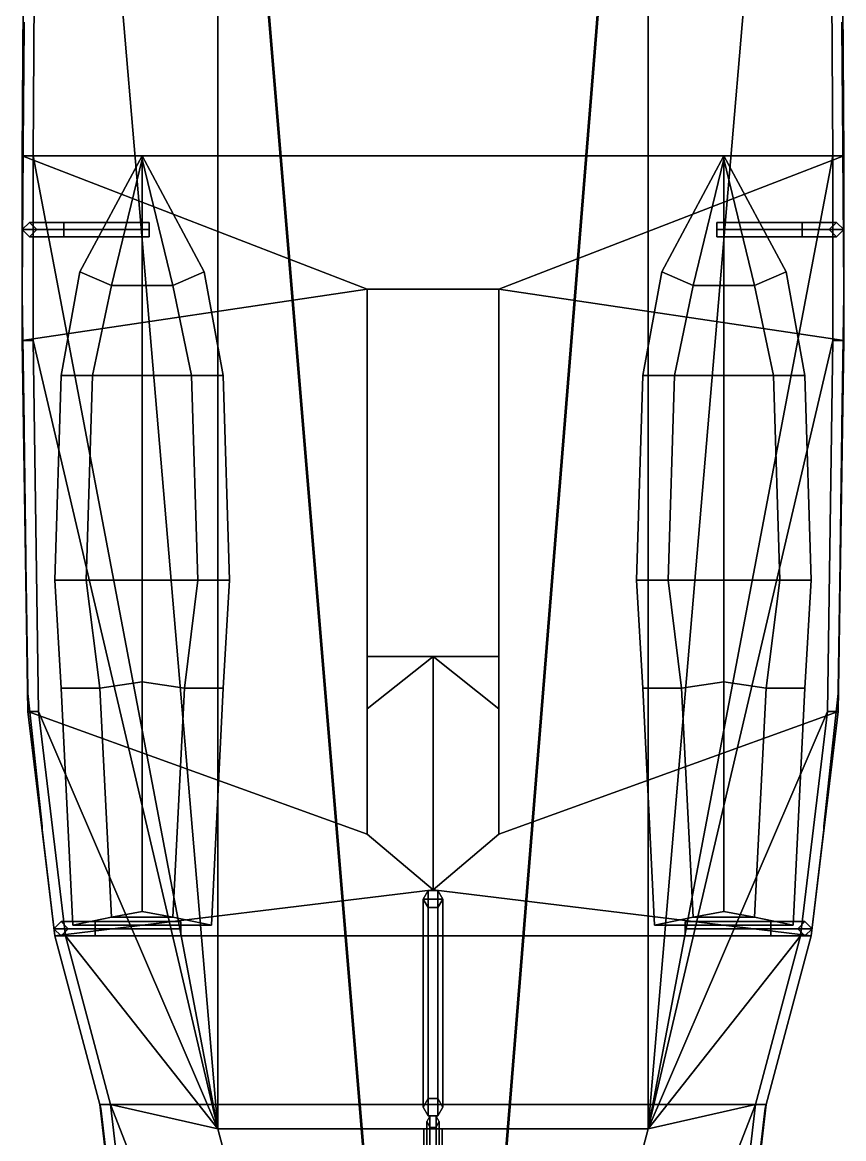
# Model space of a CAD drawing. Header units: millimetres. Extents: x -5 to 5, y -40 to 92.
# Drawn here: x -4.56 to 4.56, y -21.31 to -8.92 of the extents above; entities that cross this region are included whole.
import ezdxf

# ---------------------------------------------------------------- set-up
doc = ezdxf.new("R2010")
doc.units = ezdxf.units.MM
doc.layers.add('boats', color=1, linetype='Continuous')
doc.layers.add('railings', color=6, linetype='Continuous')

msp = doc.modelspace()

# ---------------------------------------------------------------- linework, layer by layer
for points in [[(-2.39, 12.2, -3.11), (-2.39, -21.2, -3.26), (-2.39, -21.2, -3.26), (-4.36, 1.97)], [(-2.39, -21.2, -3.26), (-2.39, 12.2, -3.11), (2.39, 12.2, -3.11), (2.39, -21.2, -3.26)], [(4.36, 1.97), (2.39, -21.2, -3.26), (2.39, 12.2, -3.11)], [(-4.36, 1.97), (-4.44, -10.4), (-4.56, -10.4, 2.47), (-4.48, 1.97, 2.47)], [(-4.36, 1.97), (-2.39, -21.2, -3.26), (-2.39, -21.2, -3.26), (-4.44, -10.4)], [(4.44, -10.4), (2.39, -21.2, -3.26), (4.36, 1.97)], [(4.56, -10.4, 2.47), (4.44, -10.4), (4.36, 1.97), (4.48, 1.97, 2.47)], [(-0.76, -21.64, 9.59), (-0.75, -21.64, 9.6), (-1.99, -6.77, 13.709), (-2, -6.77, 13.7)], [(-0.75, -21.64, 9.58), (-0.76, -21.64, 9.59), (-2, -6.77, 13.7), (-1.99, -6.77, 13.691)], [(-0.75, -21.64, 9.6), (-0.75, -21.64, 9.58), (-1.99, -6.77, 13.691), (-1.99, -6.77, 13.709)], [(0.79, -21.64, 9.59), (0.8, -21.64, 9.6), (2, -6.77, 13.709), (1.99, -6.77, 13.7)], [(0.8, -21.64, 9.58), (0.79, -21.64, 9.59), (1.99, -6.77, 13.7), (2, -6.77, 13.691)], [(0.8, -21.64, 9.6), (0.8, -21.64, 9.58), (2, -6.77, 13.691), (2, -6.77, 13.709)], [(-4.543, -7.75, 2.47), (-4.56, -10.4, 2.47), (4.56, -10.4, 2.47), (4.543, -7.75, 2.47)], [(-4.44, -10.4), (-4.44, -12.45), (-4.56, -12.45, 2.47), (-4.56, -10.4, 2.47)], [(-4.56, -10.4, 2.47), (-0.73, -11.88, 2.47), (0.73, -11.88, 2.47), (4.56, -10.4, 2.47)], [(-4.56, -10.4, 2.47), (-4.56, -12.45, 2.47), (-0.73, -11.88, 2.47)], [(-4.44, -10.4), (-2.39, -21.2, -3.26), (-2.39, -21.2, -3.26), (-4.44, -12.45)], [(0.73, -11.88, 2.47), (0.73, -11.88, 2.47), (4.56, -12.45, 2.47), (4.56, -10.4, 2.47)], [(4.44, -12.45), (2.39, -21.2, -3.26), (4.44, -10.4)], [(4.56, -12.45, 2.47), (4.44, -12.45), (4.44, -10.4), (4.56, -10.4, 2.47)], [(-4.48, -11.14, 2.47), (-4.56, -11.22, 2.47), (-4.56, -11.22, 4.47), (-4.48, -11.14, 4.47)], [(-4.48, -11.14, 4.47), (-4.56, -11.22, 4.47), (-4.1, -11.22, 5.09), (-4.1, -11.14, 5.01)], [(-4.4, -11.22, 2.47), (-4.48, -11.14, 2.47), (-4.48, -11.14, 4.47), (-4.4, -11.22, 4.47)], [(-4.4, -11.22, 4.47), (-4.48, -11.14, 4.47), (-4.1, -11.14, 5.01), (-4.1, -11.22, 4.93)], [(-3.15, -11.14, 5.37), (-3.15, -11.22, 5.29), (-4.1, -11.22, 4.93), (-4.1, -11.14, 5.01)], [(-3.15, -11.22, 5.45), (-3.15, -11.14, 5.37), (-4.1, -11.14, 5.01), (-4.1, -11.22, 5.09)], [(-3.15, -11.3, 5.37), (-3.15, -11.22, 5.29), (-3.15, -11.14, 5.37), (-3.15, -11.22, 5.45)], [(3.15, -11.22, 5.29), (3.15, -11.14, 5.37), (4.1, -11.14, 5.01), (4.1, -11.22, 4.93)], [(3.15, -11.14, 5.37), (3.15, -11.22, 5.45), (4.1, -11.22, 5.09), (4.1, -11.14, 5.01)], [(3.15, -11.14, 5.37), (3.15, -11.22, 5.29), (3.15, -11.3, 5.37), (3.15, -11.22, 5.45)], [(4.56, -11.22, 4.47), (4.48, -11.14, 4.47), (4.1, -11.14, 5.01), (4.1, -11.22, 5.09)], [(4.48, -11.14, 4.47), (4.4, -11.22, 4.47), (4.1, -11.22, 4.93), (4.1, -11.14, 5.01)], [(4.48, -11.14, 2.47), (4.4, -11.22, 2.47), (4.4, -11.22, 4.47), (4.48, -11.14, 4.47)], [(4.56, -11.22, 2.47), (4.48, -11.14, 2.47), (4.48, -11.14, 4.47), (4.56, -11.22, 4.47)], [(-4.56, -11.22, 2.47), (-4.48, -11.3, 2.47), (-4.48, -11.3, 4.47), (-4.56, -11.22, 4.47)], [(-4.56, -11.22, 4.47), (-4.48, -11.3, 4.47), (-4.1, -11.3, 5.01), (-4.1, -11.22, 5.09)], [(-4.48, -11.3, 2.47), (-4.4, -11.22, 2.47), (-4.4, -11.22, 4.47), (-4.48, -11.3, 4.47)], [(-4.48, -11.3, 4.47), (-4.4, -11.22, 4.47), (-4.1, -11.22, 4.93), (-4.1, -11.3, 5.01)], [(-3.15, -11.3, 5.37), (-3.15, -11.22, 5.45), (-4.1, -11.22, 5.09), (-4.1, -11.3, 5.01)], [(-3.15, -11.22, 5.29), (-3.15, -11.3, 5.37), (-4.1, -11.3, 5.01), (-4.1, -11.22, 4.93)], [(3.15, -11.22, 5.45), (3.15, -11.3, 5.37), (4.1, -11.3, 5.01), (4.1, -11.22, 5.09)], [(3.15, -11.3, 5.37), (3.15, -11.22, 5.29), (4.1, -11.22, 4.93), (4.1, -11.3, 5.01)], [(4.4, -11.22, 4.47), (4.48, -11.3, 4.47), (4.1, -11.3, 5.01), (4.1, -11.22, 4.93)], [(4.48, -11.3, 4.47), (4.56, -11.22, 4.47), (4.1, -11.22, 5.09), (4.1, -11.3, 5.01)], [(4.4, -11.22, 2.47), (4.48, -11.3, 2.47), (4.48, -11.3, 4.47), (4.4, -11.22, 4.47)], [(4.48, -11.3, 2.47), (4.56, -11.22, 2.47), (4.56, -11.22, 4.47), (4.48, -11.3, 4.47)], [(-4.56, -12.45, 2.47), (-4.5, -16.57, 2.47), (-0.73, -17.93, 2.47), (-0.73, -11.88, 2.47)], [(-0.73, -11.88, 4.48), (-0.73, -11.88, 2.47), (-0.73, -17.93, 2.47), (-0.73, -17.93, 4.48)], [(0.73, -11.88, 4.48), (0.73, -11.88, 2.47), (-0.73, -11.88, 2.47), (-0.73, -11.88, 4.48)], [(0.73, -15.96, 4.48), (0.73, -11.88, 4.48), (-0.73, -11.88, 4.48), (-0.73, -15.96, 4.48)], [(0.73, -17.93, 2.47), (0.73, -11.88, 2.47), (0.73, -11.88, 4.48), (0.73, -17.93, 4.48)], [(0.73, -17.93, 2.47), (4.5, -16.57, 2.47), (4.56, -12.45, 2.47), (0.73, -11.88, 2.47)], [(-4.44, -12.45), (-4.38, -16.57), (-4.5, -16.57, 2.47), (-4.56, -12.45, 2.47)], [(-4.44, -12.45), (-2.39, -21.2, -3.26), (-2.39, -21.2, -3.26), (-4.38, -16.57)], [(4.38, -16.57), (2.39, -21.2, -3.26), (4.44, -12.45)], [(4.5, -16.57, 2.47), (4.38, -16.57), (4.44, -12.45), (4.56, -12.45, 2.47)], [(-0.73, -16.54, 7.33), (-0.73, -17.93, 7.33), (0, -18.55, 7.33), (0, -15.96, 7.33)], [(0, -15.96, 7.33), (0, -15.96, 4.48), (-0.73, -16.54, 4.48), (-0.73, -16.54, 7.33)], [(-0.73, -16.54, 4.48), (0, -15.96, 4.48), (-0.73, -15.96, 4.48)], [(0.73, -17.93, 7.33), (0.73, -16.54, 7.33), (0, -15.96, 7.33), (0, -18.55, 7.33)], [(0.73, -16.54, 7.33), (0.73, -16.54, 4.48), (0, -15.96, 4.48), (0, -15.96, 7.33)], [(0.73, -16.54, 4.48), (0.73, -15.96, 4.48), (0, -15.96, 4.48)], [(-4.5, -16.57, 2.47), (-4.2, -19.06, 2.47), (0, -18.55, 2.47), (-0.73, -17.93, 2.47)], [(-4.38, -16.57), (-4.08, -19.06), (-4.2, -19.06, 2.47), (-4.5, -16.57, 2.47)], [(-4.38, -16.57), (-2.39, -21.2, -3.26), (-2.39, -21.2, -3.26), (-4.08, -19.06)], [(-0.73, -16.54, 4.48), (-0.73, -17.93, 4.48), (-0.73, -17.93, 7.33), (-0.73, -16.54, 7.33)], [(0, -18.55, 2.47), (4.2, -19.06, 2.47), (4.5, -16.57, 2.47), (0.73, -17.93, 2.47)], [(0.73, -17.93, 4.48), (0.73, -16.54, 4.48), (0.73, -16.54, 7.33), (0.73, -17.93, 7.33)], [(4.08, -19.06), (2.39, -21.2, -3.26), (4.38, -16.57)], [(4.2, -19.06, 2.47), (4.08, -19.06), (4.38, -16.57), (4.5, -16.57, 2.47)], [(-0.73, -17.93, 7.33), (-0.73, -17.93, 2.47), (0, -18.55, 2.47), (0, -18.55, 7.33)], [(0, -18.55, 7.33), (0, -18.55, 2.47), (0.73, -17.93, 2.47), (0.73, -17.93, 7.33)], [(4.2, -19.06, 2.47), (0, -18.55, 2.47), (0, -18.55, 2.47), (-4.2, -19.06, 2.47)], [(-0.055, -20.865, 4.51), (-0.11, -20.96, 4.51), (-0.11, -18.65, 6.62), (-0.055, -18.555, 6.62)], [(-0.055, -18.555, 6.62), (-0.11, -18.65, 6.62), (-0.11, -18.65, 7.74), (-0.055, -18.555, 7.74)], [(-0.11, -18.65, 7.74), (0.11, -18.65, 7.74), (0.055, -18.555, 7.74), (-0.055, -18.555, 7.74)], [(0.055, -20.865, 4.51), (-0.055, -20.865, 4.51), (-0.055, -18.555, 6.62), (0.055, -18.555, 6.62)], [(0.055, -18.555, 6.62), (-0.055, -18.555, 6.62), (-0.055, -18.555, 7.74), (0.055, -18.555, 7.74)], [(0.11, -20.96, 4.51), (0.055, -20.865, 4.51), (0.055, -18.555, 6.62), (0.11, -18.65, 6.62)], [(0.11, -18.65, 6.62), (0.055, -18.555, 6.62), (0.055, -18.555, 7.74), (0.11, -18.65, 7.74)], [(-0.11, -20.96, 4.51), (-0.055, -21.055, 4.51), (-0.055, -18.745, 6.62), (-0.11, -18.65, 6.62)], [(-0.11, -18.65, 6.62), (-0.055, -18.745, 6.62), (-0.055, -18.745, 7.74), (-0.11, -18.65, 7.74)], [(-0.055, -18.745, 7.74), (0.055, -18.745, 7.74), (0.11, -18.65, 7.74), (-0.11, -18.65, 7.74)], [(0.055, -21.055, 4.51), (0.11, -20.96, 4.51), (0.11, -18.65, 6.62), (0.055, -18.745, 6.62)], [(0.055, -18.745, 6.62), (0.11, -18.65, 6.62), (0.11, -18.65, 7.74), (0.055, -18.745, 7.74)], [(-0.055, -21.055, 4.51), (0.055, -21.055, 4.51), (0.055, -18.745, 6.62), (-0.055, -18.745, 6.62)], [(-0.055, -18.745, 6.62), (0.055, -18.745, 6.62), (0.055, -18.745, 7.74), (-0.055, -18.745, 7.74)], [(-4.13, -18.9, 4.47), (-4.21, -18.98, 4.47), (-3.75, -18.98, 5.09), (-3.75, -18.9, 5.01)], [(-4.13, -18.9, 2.47), (-4.21, -18.98, 2.47), (-4.21, -18.98, 4.47), (-4.13, -18.9, 4.47)], [(-4.05, -18.98, 4.47), (-4.13, -18.9, 4.47), (-3.75, -18.9, 5.01), (-3.75, -18.98, 4.93)], [(-4.05, -18.98, 2.47), (-4.13, -18.9, 2.47), (-4.13, -18.9, 4.47), (-4.05, -18.98, 4.47)], [(-2.8, -18.9, 5.37), (-2.8, -18.98, 5.29), (-3.75, -18.98, 4.93), (-3.75, -18.9, 5.01)], [(-2.8, -18.98, 5.45), (-2.8, -18.9, 5.37), (-3.75, -18.9, 5.01), (-3.75, -18.98, 5.09)], [(-2.8, -19.06, 5.37), (-2.8, -18.98, 5.29), (-2.8, -18.9, 5.37), (-2.8, -18.98, 5.45)], [(2.8, -18.9, 5.37), (2.8, -18.98, 5.29), (2.8, -19.06, 5.37), (2.8, -18.98, 5.45)], [(2.8, -18.98, 5.29), (2.8, -18.9, 5.37), (3.75, -18.9, 5.01), (3.75, -18.98, 4.93)], [(2.8, -18.9, 5.37), (2.8, -18.98, 5.45), (3.75, -18.98, 5.09), (3.75, -18.9, 5.01)], [(4.21, -18.98, 4.47), (4.13, -18.9, 4.47), (3.75, -18.9, 5.01), (3.75, -18.98, 5.09)], [(4.13, -18.9, 4.47), (4.05, -18.98, 4.47), (3.75, -18.98, 4.93), (3.75, -18.9, 5.01)], [(4.13, -18.9, 2.47), (4.05, -18.98, 2.47), (4.05, -18.98, 4.47), (4.13, -18.9, 4.47)], [(4.21, -18.98, 2.47), (4.13, -18.9, 2.47), (4.13, -18.9, 4.47), (4.21, -18.98, 4.47)], [(-4.21, -18.98, 2.47), (-4.13, -19.06, 2.47), (-4.13, -19.06, 4.47), (-4.21, -18.98, 4.47)], [(-4.21, -18.98, 4.47), (-4.13, -19.06, 4.47), (-3.75, -19.06, 5.01), (-3.75, -18.98, 5.09)], [(3.7, -20.93, 4.28), (4.2, -19.06, 2.47), (-4.2, -19.06, 2.47), (-3.7, -20.93, 4.28)], [(-4.2, -19.06, 2.47), (-4.08, -19.06), (-3.58, -20.93), (-3.7, -20.93, 4.28)], [(-4.13, -19.06, 2.47), (-4.05, -18.98, 2.47), (-4.05, -18.98, 4.47), (-4.13, -19.06, 4.47)], [(-4.13, -19.06, 4.47), (-4.05, -18.98, 4.47), (-3.75, -18.98, 4.93), (-3.75, -19.06, 5.01)], [(-4.08, -19.06), (-2.39, -21.2, -3.26), (-2.39, -21.2, -3.26), (-3.58, -20.93)], [(-2.8, -19.06, 5.37), (-2.8, -18.98, 5.45), (-3.75, -18.98, 5.09), (-3.75, -19.06, 5.01)], [(-2.8, -18.98, 5.29), (-2.8, -19.06, 5.37), (-3.75, -19.06, 5.01), (-3.75, -18.98, 4.93)], [(3.58, -20.93), (2.39, -21.2, -3.26), (4.08, -19.06)], [(2.8, -18.98, 5.45), (2.8, -19.06, 5.37), (3.75, -19.06, 5.01), (3.75, -18.98, 5.09)], [(2.8, -19.06, 5.37), (2.8, -18.98, 5.29), (3.75, -18.98, 4.93), (3.75, -19.06, 5.01)], [(3.58, -20.93), (4.08, -19.06), (4.2, -19.06, 2.47), (3.7, -20.93, 4.28)], [(4.05, -18.98, 4.47), (4.13, -19.06, 4.47), (3.75, -19.06, 5.01), (3.75, -18.98, 4.93)], [(4.13, -19.06, 4.47), (4.21, -18.98, 4.47), (3.75, -18.98, 5.09), (3.75, -19.06, 5.01)], [(4.05, -18.98, 2.47), (4.13, -19.06, 2.47), (4.13, -19.06, 4.47), (4.05, -18.98, 4.47)], [(4.13, -19.06, 2.47), (4.21, -18.98, 2.47), (4.21, -18.98, 4.47), (4.13, -19.06, 4.47)], [(-3.7, -20.93, 4.28), (-2, -35.53, 4.28), (2, -35.53, 4.28), (3.7, -20.93, 4.28)], [(-3.58, -20.93), (-1.88, -35.53), (-2, -35.53, 4.28), (-3.7, -20.93, 4.28)], [(-3.58, -20.93), (-0.1, -29.86, -1.64), (-0.1, -35.45, -0.67), (-1.88, -35.53)], [(-3.58, -20.93), (-2.39, -21.2, -3.26), (-0.1, -29.86, -1.64), (-3.58, -20.93)], [(-0.055, -20.865, 4.28), (-0.11, -20.96, 4.28), (-0.11, -20.96, 4.51), (-0.055, -20.865, 4.51)], [(0.055, -20.865, 4.28), (-0.055, -20.865, 4.28), (-0.055, -20.865, 4.51), (0.055, -20.865, 4.51)], [(0.11, -20.96, 4.28), (0.055, -20.865, 4.28), (0.055, -20.865, 4.51), (0.11, -20.96, 4.51)], [(0.1, -35.45, -0.67), (0.1, -29.86, -1.64), (3.58, -20.93), (1.88, -35.53)], [(0.1, -29.86, -1.64), (2.39, -21.2, -3.26), (3.58, -20.93)], [(2, -35.53, 4.28), (1.88, -35.53), (3.58, -20.93), (3.7, -20.93, 4.28)], [(-0.11, -20.96, 4.28), (-0.055, -21.055, 4.28), (-0.055, -21.055, 4.51), (-0.11, -20.96, 4.51)], [(-0.035, -21.059, 4.28), (-0.07, -21.12, 4.28), (-0.07, -21.68, 9.58), (-0.035, -21.619, 9.58)], [(-0.055, -21.055, 4.28), (0.055, -21.055, 4.28), (0.055, -21.055, 4.51), (-0.055, -21.055, 4.51)], [(0.035, -21.059, 4.28), (-0.035, -21.059, 4.28), (-0.035, -21.619, 9.58), (0.035, -21.619, 9.58)], [(0.07, -21.12, 4.28), (0.035, -21.059, 4.28), (0.035, -21.619, 9.58), (0.07, -21.68, 9.58)], [(0.055, -21.055, 4.28), (0.11, -20.96, 4.28), (0.11, -20.96, 4.51), (0.055, -21.055, 4.51)], [(-0.07, -21.12, 4.28), (-0.035, -21.181, 4.28), (-0.035, -21.619, 8.433), (-0.07, -21.68, 9.58)], [(-0.035, -21.181, 4.28), (0.035, -21.181, 4.28), (0.035, -21.619, 8.433), (-0.035, -21.619, 8.433)], [(0.035, -21.181, 4.28), (0.07, -21.12, 4.28), (0.07, -21.68, 9.58), (0.035, -21.619, 8.433)], [(-0.1, -29.86, -1.64), (-2.39, -21.2, -3.26), (-0.1, -21.2, -3.26), (-0.1, -29.86, -1.64)], [(-0.1, -27.85, -3.32), (-0.1, -21.2, -3.26), (0.1, -21.2, -3.26), (0.1, -27.85, -3.32)], [(-0.1, -21.2, -3.26), (-0.1, -21.2, -3.26), (-0.1, -27.85, -3.32), (-0.1, -29.86, -1.64)], [(0.1, -29.86, -1.64), (0.1, -21.2, -3.26), (2.39, -21.2, -3.26), (0.1, -29.86, -1.64)], [(0.1, -27.85, -3.32), (0.1, -21.2, -3.26), (0.1, -21.2, -3.26), (0.1, -29.86, -1.64)]]:
    msp.add_3dface(points)
at = {"layer": 'boats'}
for points in [[(-3.23, -10.4, 4.12), (-3.92, -11.69, 3.95), (-3.57, -11.84, 3.25), (-3.23, -10.44, 3.25)], [(-3.23, -10.44, 3.25), (-3.57, -11.84, 3.25), (-3.92, -11.69, 3.95), (-3.23, -10.4, 4.12)], [(-3.23, -10.44, 3.25), (-2.89, -11.84, 3.25), (-2.54, -11.69, 3.95), (-3.23, -10.4, 4.12)], [(-3.23, -10.4, 4.12), (-2.54, -11.69, 3.95), (-2.89, -11.84, 3.25), (-3.23, -10.44, 3.25)], [(3.23, -10.4, 4.12), (2.54, -11.69, 3.95), (2.89, -11.84, 3.25), (3.23, -10.44, 3.25)], [(3.23, -10.44, 3.25), (2.89, -11.84, 3.25), (2.54, -11.69, 3.95), (3.23, -10.4, 4.12)], [(3.23, -10.44, 3.25), (3.57, -11.84, 3.25), (3.92, -11.69, 3.95), (3.23, -10.4, 4.12)], [(3.23, -10.4, 4.12), (3.92, -11.69, 3.95), (3.57, -11.84, 3.25), (3.23, -10.44, 3.25)], [(-3.23, -10.44, 3.25), (-3.57, -11.84, 3.25), (-3.23, -11.84, 2.66), (-3.23, -11, 2.67)], [(-3.23, -11, 2.67), (-3.23, -11.84, 2.66), (-3.57, -11.84, 3.25), (-3.23, -10.44, 3.25)], [(-3.23, -11, 2.67), (-3.23, -11.84, 2.66), (-2.89, -11.84, 3.25), (-3.23, -10.44, 3.25)], [(-3.23, -10.44, 3.25), (-2.89, -11.84, 3.25), (-3.23, -11.84, 2.66), (-3.23, -11, 2.67)], [(3.23, -10.44, 3.25), (2.89, -11.84, 3.25), (3.23, -11.84, 2.66), (3.23, -11, 2.67)], [(3.23, -11, 2.67), (3.23, -11.84, 2.66), (2.89, -11.84, 3.25), (3.23, -10.44, 3.25)], [(3.23, -11, 2.67), (3.23, -11.84, 2.66), (3.57, -11.84, 3.25), (3.23, -10.44, 3.25)], [(3.23, -10.44, 3.25), (3.57, -11.84, 3.25), (3.23, -11.84, 2.66), (3.23, -11, 2.67)], [(-3.92, -11.69, 3.95), (-4.13, -12.84, 3.81), (-3.78, -12.84, 3.25), (-3.57, -11.84, 3.25)], [(-3.57, -11.84, 3.25), (-3.78, -12.84, 3.25), (-4.13, -12.84, 3.81), (-3.92, -11.69, 3.95)], [(-2.89, -11.84, 3.25), (-2.68, -12.84, 3.25), (-2.33, -12.84, 3.81), (-2.54, -11.69, 3.95)], [(-2.54, -11.69, 3.95), (-2.33, -12.84, 3.81), (-2.68, -12.84, 3.25), (-2.89, -11.84, 3.25)], [(2.54, -11.69, 3.95), (2.33, -12.84, 3.81), (2.68, -12.84, 3.25), (2.89, -11.84, 3.25)], [(2.89, -11.84, 3.25), (2.68, -12.84, 3.25), (2.33, -12.84, 3.81), (2.54, -11.69, 3.95)], [(3.57, -11.84, 3.25), (3.78, -12.84, 3.25), (4.13, -12.84, 3.81), (3.92, -11.69, 3.95)], [(3.92, -11.69, 3.95), (4.13, -12.84, 3.81), (3.78, -12.84, 3.25), (3.57, -11.84, 3.25)], [(-3.57, -11.84, 3.25), (-3.78, -12.84, 3.25), (-3.23, -12.84, 2.67), (-3.23, -11.84, 2.66)], [(-3.23, -11.84, 2.66), (-3.23, -12.84, 2.67), (-3.78, -12.84, 3.25), (-3.57, -11.84, 3.25)], [(-3.23, -11.84, 2.66), (-3.23, -12.84, 2.67), (-2.68, -12.84, 3.25), (-2.89, -11.84, 3.25)], [(-2.89, -11.84, 3.25), (-2.68, -12.84, 3.25), (-3.23, -12.84, 2.67), (-3.23, -11.84, 2.66)], [(2.89, -11.84, 3.25), (2.68, -12.84, 3.25), (3.23, -12.84, 2.67), (3.23, -11.84, 2.66)], [(3.23, -11.84, 2.66), (3.23, -12.84, 2.67), (2.68, -12.84, 3.25), (2.89, -11.84, 3.25)], [(3.23, -11.84, 2.66), (3.23, -12.84, 2.67), (3.78, -12.84, 3.25), (3.57, -11.84, 3.25)], [(3.57, -11.84, 3.25), (3.78, -12.84, 3.25), (3.23, -12.84, 2.67), (3.23, -11.84, 2.66)], [(-3.78, -12.84, 3.25), (-3.85, -15.11, 3.25), (-4.2, -15.11, 3.81), (-4.13, -12.84, 3.81)], [(-4.13, -12.84, 3.81), (-4.2, -15.11, 3.81), (-3.85, -15.11, 3.25), (-3.78, -12.84, 3.25)], [(-3.78, -12.84, 3.25), (-3.85, -15.11, 3.25), (-3.23, -15.11, 2.74), (-3.23, -12.84, 2.67)], [(-3.23, -12.84, 2.67), (-3.23, -15.11, 2.74), (-3.85, -15.11, 3.25), (-3.78, -12.84, 3.25)], [(-3.23, -12.84, 2.67), (-3.23, -15.11, 2.74), (-2.61, -15.11, 3.25), (-2.68, -12.84, 3.25)], [(-2.68, -12.84, 3.25), (-2.61, -15.11, 3.25), (-3.23, -15.11, 2.74), (-3.23, -12.84, 2.67)], [(-2.33, -12.84, 3.81), (-2.26, -15.11, 3.81), (-2.61, -15.11, 3.25), (-2.68, -12.84, 3.25)], [(-2.68, -12.84, 3.25), (-2.61, -15.11, 3.25), (-2.26, -15.11, 3.81), (-2.33, -12.84, 3.81)], [(2.33, -12.84, 3.81), (2.26, -15.11, 3.81), (2.61, -15.11, 3.25), (2.68, -12.84, 3.25)], [(2.68, -12.84, 3.25), (2.61, -15.11, 3.25), (2.26, -15.11, 3.81), (2.33, -12.84, 3.81)], [(3.23, -12.84, 2.67), (3.23, -15.11, 2.74), (2.61, -15.11, 3.25), (2.68, -12.84, 3.25)], [(2.68, -12.84, 3.25), (2.61, -15.11, 3.25), (3.23, -15.11, 2.74), (3.23, -12.84, 2.67)], [(3.78, -12.84, 3.25), (3.85, -15.11, 3.25), (3.23, -15.11, 2.74), (3.23, -12.84, 2.67)], [(3.23, -12.84, 2.67), (3.23, -15.11, 2.74), (3.85, -15.11, 3.25), (3.78, -12.84, 3.25)], [(3.78, -12.84, 3.25), (3.85, -15.11, 3.25), (4.2, -15.11, 3.81), (4.13, -12.84, 3.81)], [(4.13, -12.84, 3.81), (4.2, -15.11, 3.81), (3.85, -15.11, 3.25), (3.78, -12.84, 3.25)], [(-4.2, -15.11, 3.81), (-4.13, -16.31, 3.88), (-3.7, -16.31, 3.25), (-3.85, -15.11, 3.25)], [(-3.85, -15.11, 3.25), (-3.7, -16.31, 3.25), (-4.13, -16.31, 3.88), (-4.2, -15.11, 3.81)], [(-3.23, -15.11, 2.74), (-3.23, -16.24, 2.86), (-3.7, -16.31, 3.25), (-3.85, -15.11, 3.25)], [(-3.85, -15.11, 3.25), (-3.7, -16.31, 3.25), (-3.23, -16.24, 2.86), (-3.23, -15.11, 2.74)], [(-2.61, -15.11, 3.25), (-2.76, -16.31, 3.25), (-3.23, -16.24, 2.86), (-3.23, -15.11, 2.74)], [(-3.23, -15.11, 2.74), (-3.23, -16.24, 2.86), (-2.76, -16.31, 3.25), (-2.61, -15.11, 3.25)], [(-2.61, -15.11, 3.25), (-2.76, -16.31, 3.25), (-2.33, -16.31, 3.88), (-2.26, -15.11, 3.81)], [(-2.26, -15.11, 3.81), (-2.33, -16.31, 3.88), (-2.76, -16.31, 3.25), (-2.61, -15.11, 3.25)], [(2.26, -15.11, 3.81), (2.33, -16.31, 3.88), (2.76, -16.31, 3.25), (2.61, -15.11, 3.25)], [(2.61, -15.11, 3.25), (2.76, -16.31, 3.25), (2.33, -16.31, 3.88), (2.26, -15.11, 3.81)], [(3.23, -15.11, 2.74), (3.23, -16.24, 2.86), (2.76, -16.31, 3.25), (2.61, -15.11, 3.25)], [(2.61, -15.11, 3.25), (2.76, -16.31, 3.25), (3.23, -16.24, 2.86), (3.23, -15.11, 2.74)], [(3.85, -15.11, 3.25), (3.7, -16.31, 3.25), (3.23, -16.24, 2.86), (3.23, -15.11, 2.74)], [(3.23, -15.11, 2.74), (3.23, -16.24, 2.86), (3.7, -16.31, 3.25), (3.85, -15.11, 3.25)], [(3.85, -15.11, 3.25), (3.7, -16.31, 3.25), (4.13, -16.31, 3.88), (4.2, -15.11, 3.81)], [(4.2, -15.11, 3.81), (4.13, -16.31, 3.88), (3.7, -16.31, 3.25), (3.85, -15.11, 3.25)], [(-3.7, -16.31, 3.25), (-3.57, -18.85, 3.54), (-4, -18.94, 4.06), (-4.13, -16.31, 3.88)], [(-4.13, -16.31, 3.88), (-4, -18.94, 4.06), (-3.57, -18.85, 3.54), (-3.7, -16.31, 3.25)], [(-3.7, -16.31, 3.25), (-3.57, -18.85, 3.54), (-3.23, -18.79, 3.46), (-3.23, -16.24, 2.86)], [(-3.23, -16.24, 2.86), (-3.23, -18.79, 3.46), (-3.57, -18.85, 3.54), (-3.7, -16.31, 3.25)], [(-2.76, -16.31, 3.25), (-2.89, -18.85, 3.54), (-3.23, -18.79, 3.46), (-3.23, -16.24, 2.86)], [(-3.23, -16.24, 2.86), (-3.23, -18.79, 3.46), (-2.89, -18.85, 3.54), (-2.76, -16.31, 3.25)], [(-2.76, -16.31, 3.25), (-2.89, -18.85, 3.54), (-2.46, -18.94, 4.06), (-2.33, -16.31, 3.88)], [(-2.33, -16.31, 3.88), (-2.46, -18.94, 4.06), (-2.89, -18.85, 3.54), (-2.76, -16.31, 3.25)], [(2.33, -16.31, 3.88), (2.46, -18.94, 4.06), (2.89, -18.85, 3.54), (2.76, -16.31, 3.25)], [(2.76, -16.31, 3.25), (2.89, -18.85, 3.54), (2.46, -18.94, 4.06), (2.33, -16.31, 3.88)], [(3.23, -16.24, 2.86), (3.23, -18.79, 3.46), (2.89, -18.85, 3.54), (2.76, -16.31, 3.25)], [(2.76, -16.31, 3.25), (2.89, -18.85, 3.54), (3.23, -18.79, 3.46), (3.23, -16.24, 2.86)], [(3.7, -16.31, 3.25), (3.57, -18.85, 3.54), (3.23, -18.79, 3.46), (3.23, -16.24, 2.86)], [(3.23, -16.24, 2.86), (3.23, -18.79, 3.46), (3.57, -18.85, 3.54), (3.7, -16.31, 3.25)], [(3.7, -16.31, 3.25), (3.57, -18.85, 3.54), (4, -18.94, 4.06), (4.13, -16.31, 3.88)], [(4.13, -16.31, 3.88), (4, -18.94, 4.06), (3.57, -18.85, 3.54), (3.7, -16.31, 3.25)], [(-3.23, -18.79, 3.46), (-3.23, -18.79, 3.46), (-2.89, -18.85, 3.54), (-3.57, -18.85, 3.54)], [(-3.57, -18.85, 3.54), (-2.89, -18.85, 3.54), (-3.23, -18.79, 3.46)], [(2.89, -18.85, 3.54), (3.57, -18.85, 3.54), (3.23, -18.79, 3.46)], [(3.23, -18.79, 3.46), (3.23, -18.79, 3.46), (3.57, -18.85, 3.54), (2.89, -18.85, 3.54)], [(-4, -18.94, 4.06), (-2.46, -18.94, 4.06), (-2.89, -18.85, 3.54), (-3.57, -18.85, 3.54)], [(-3.57, -18.85, 3.54), (-2.89, -18.85, 3.54), (-2.46, -18.94, 4.06), (-4, -18.94, 4.06)], [(2.89, -18.85, 3.54), (3.57, -18.85, 3.54), (4, -18.94, 4.06), (2.46, -18.94, 4.06)], [(2.46, -18.94, 4.06), (4, -18.94, 4.06), (3.57, -18.85, 3.54), (2.89, -18.85, 3.54)]]:
    msp.add_3dface(points, dxfattribs=at)
at = {"layer": 'railings'}
for points in [[(-4.54, -8.96, 3.18), (-4.54, -8.92, 3.18), (-4.54, -8.92, 2.47), (-4.54, -8.96, 2.47)], [(-4.54, -8.96, 2.47), (-4.54, -8.92, 2.47), (-4.54, -8.92, 3.18), (-4.54, -8.96, 3.18)], [(4.54, -8.96, 2.47), (4.54, -8.92, 2.47), (4.54, -8.92, 3.18), (4.54, -8.96, 3.18)], [(4.54, -8.96, 3.18), (4.54, -8.92, 3.18), (4.54, -8.92, 2.47), (4.54, -8.96, 2.47)], [(-4.55, -10.29, 3.14), (-4.55, -10.29, 3.18), (-4.54, -8.96, 3.18), (-4.54, -8.96, 3.14)], [(-4.54, -8.96, 3.14), (-4.54, -8.96, 3.18), (-4.55, -10.29, 3.18), (-4.55, -10.29, 3.14)], [(-4.54, -8.96, 2.75), (-4.54, -8.96, 2.79), (-4.55, -10.29, 2.79), (-4.55, -10.29, 2.75)], [(-4.55, -10.29, 2.75), (-4.55, -10.29, 2.79), (-4.54, -8.96, 2.79), (-4.54, -8.96, 2.75)], [(4.54, -8.96, 3.14), (4.54, -8.96, 3.18), (4.55, -10.29, 3.18), (4.55, -10.29, 3.14)], [(4.55, -10.29, 3.14), (4.55, -10.29, 3.18), (4.54, -8.96, 3.18), (4.54, -8.96, 3.14)], [(4.55, -10.29, 2.75), (4.55, -10.29, 2.79), (4.54, -8.96, 2.79), (4.54, -8.96, 2.75)], [(4.54, -8.96, 2.75), (4.54, -8.96, 2.79), (4.55, -10.29, 2.79), (4.55, -10.29, 2.75)], [(-4.55, -10.33, 3.14), (-4.55, -10.33, 3.18), (-4.56, -11.9, 3.18), (-4.56, -11.9, 3.14)], [(-4.56, -11.9, 3.14), (-4.56, -11.9, 3.18), (-4.55, -10.33, 3.18), (-4.55, -10.33, 3.14)], [(-4.56, -11.9, 2.75), (-4.56, -11.9, 2.79), (-4.55, -10.33, 2.79), (-4.55, -10.33, 2.75)], [(-4.55, -10.33, 2.75), (-4.55, -10.33, 2.79), (-4.56, -11.9, 2.79), (-4.56, -11.9, 2.75)], [(-4.55, -10.33, 3.18), (-4.55, -10.29, 3.18), (-4.55, -10.29, 2.47), (-4.55, -10.33, 2.47)], [(-4.55, -10.33, 2.47), (-4.55, -10.29, 2.47), (-4.55, -10.29, 3.18), (-4.55, -10.33, 3.18)], [(4.55, -10.33, 2.47), (4.55, -10.29, 2.47), (4.55, -10.29, 3.18), (4.55, -10.33, 3.18)], [(4.55, -10.33, 3.18), (4.55, -10.29, 3.18), (4.55, -10.29, 2.47), (4.55, -10.33, 2.47)], [(4.56, -11.9, 3.14), (4.56, -11.9, 3.18), (4.55, -10.33, 3.18), (4.55, -10.33, 3.14)], [(4.55, -10.33, 3.14), (4.55, -10.33, 3.18), (4.56, -11.9, 3.18), (4.56, -11.9, 3.14)], [(4.55, -10.33, 2.75), (4.55, -10.33, 2.79), (4.56, -11.9, 2.79), (4.56, -11.9, 2.75)], [(4.56, -11.9, 2.75), (4.56, -11.9, 2.79), (4.55, -10.33, 2.79), (4.55, -10.33, 2.75)], [(-0.73, -11.92, 5.25), (-0.73, -11.88, 5.25), (-0.73, -11.88, 4.48), (-0.73, -11.92, 4.48)], [(-0.73, -11.92, 4.48), (-0.73, -11.88, 4.48), (-0.73, -11.88, 5.25), (-0.73, -11.92, 5.25)], [(0.73, -11.88, 5.21), (0.73, -11.88, 5.25), (-0.73, -11.88, 5.25), (-0.73, -11.88, 5.21)], [(-0.73, -11.88, 5.21), (-0.73, -11.88, 5.25), (0.73, -11.88, 5.25), (0.73, -11.88, 5.21)], [(0.73, -11.88, 4.82), (0.73, -11.88, 4.86), (-0.73, -11.88, 4.86), (-0.73, -11.88, 4.82)], [(-0.73, -11.88, 4.82), (-0.73, -11.88, 4.86), (0.73, -11.88, 4.86), (0.73, -11.88, 4.82)], [(0.73, -11.92, 4.48), (0.73, -11.88, 4.48), (0.73, -11.88, 5.25), (0.73, -11.92, 5.25)], [(0.73, -11.92, 5.25), (0.73, -11.88, 5.25), (0.73, -11.88, 4.48), (0.73, -11.92, 4.48)], [(-4.56, -11.94, 2.47), (-4.56, -11.9, 2.47), (-4.56, -11.9, 3.18), (-4.56, -11.94, 3.18)], [(-4.56, -11.94, 3.18), (-4.56, -11.9, 3.18), (-4.56, -11.9, 2.47), (-4.56, -11.94, 2.47)], [(-4.54, -13.4, 3.14), (-4.54, -13.4, 3.18), (-4.56, -11.94, 3.18), (-4.56, -11.94, 3.14)], [(-4.56, -11.94, 3.14), (-4.56, -11.94, 3.18), (-4.54, -13.4, 3.18), (-4.54, -13.4, 3.14)], [(-4.56, -11.94, 2.75), (-4.56, -11.94, 2.79), (-4.54, -13.4, 2.79), (-4.54, -13.4, 2.75)], [(-4.54, -13.4, 2.75), (-4.54, -13.4, 2.79), (-4.56, -11.94, 2.79), (-4.56, -11.94, 2.75)], [(-0.73, -13.33, 5.21), (-0.73, -13.33, 5.25), (-0.73, -11.92, 5.25), (-0.73, -11.92, 5.21)], [(-0.73, -11.92, 5.21), (-0.73, -11.92, 5.25), (-0.73, -13.33, 5.25), (-0.73, -13.33, 5.21)], [(-0.73, -11.92, 4.82), (-0.73, -11.92, 4.86), (-0.73, -13.33, 4.86), (-0.73, -13.33, 4.82)], [(-0.73, -13.33, 4.82), (-0.73, -13.33, 4.86), (-0.73, -11.92, 4.86), (-0.73, -11.92, 4.82)], [(0.73, -11.92, 5.21), (0.73, -11.92, 5.25), (0.73, -13.33, 5.25), (0.73, -13.33, 5.21)], [(0.73, -13.33, 5.21), (0.73, -13.33, 5.25), (0.73, -11.92, 5.25), (0.73, -11.92, 5.21)], [(0.73, -13.33, 4.82), (0.73, -13.33, 4.86), (0.73, -11.92, 4.86), (0.73, -11.92, 4.82)], [(0.73, -11.92, 4.82), (0.73, -11.92, 4.86), (0.73, -13.33, 4.86), (0.73, -13.33, 4.82)], [(4.56, -11.94, 3.14), (4.56, -11.94, 3.18), (4.54, -13.4, 3.18), (4.54, -13.4, 3.14)], [(4.54, -13.4, 3.14), (4.54, -13.4, 3.18), (4.56, -11.94, 3.18), (4.56, -11.94, 3.14)], [(4.54, -13.4, 2.75), (4.54, -13.4, 2.79), (4.56, -11.94, 2.79), (4.56, -11.94, 2.75)], [(4.56, -11.94, 2.75), (4.56, -11.94, 2.79), (4.54, -13.4, 2.79), (4.54, -13.4, 2.75)], [(4.56, -11.94, 3.18), (4.56, -11.9, 3.18), (4.56, -11.9, 2.47), (4.56, -11.94, 2.47)], [(4.56, -11.94, 2.47), (4.56, -11.9, 2.47), (4.56, -11.9, 3.18), (4.56, -11.94, 3.18)], [(-0.73, -13.37, 4.48), (-0.73, -13.33, 4.48), (-0.73, -13.33, 5.25), (-0.73, -13.37, 5.25)], [(-0.73, -13.37, 5.25), (-0.73, -13.33, 5.25), (-0.73, -13.33, 4.48), (-0.73, -13.37, 4.48)], [(-0.73, -13.37, 5.21), (-0.73, -13.37, 5.25), (-0.73, -14.91, 5.25), (-0.73, -14.91, 5.21)], [(-0.73, -14.91, 5.21), (-0.73, -14.91, 5.25), (-0.73, -13.37, 5.25), (-0.73, -13.37, 5.21)], [(-0.73, -14.91, 4.82), (-0.73, -14.91, 4.86), (-0.73, -13.37, 4.86), (-0.73, -13.37, 4.82)], [(-0.73, -13.37, 4.82), (-0.73, -13.37, 4.86), (-0.73, -14.91, 4.86), (-0.73, -14.91, 4.82)], [(0.73, -13.37, 5.25), (0.73, -13.33, 5.25), (0.73, -13.33, 4.48), (0.73, -13.37, 4.48)], [(0.73, -13.37, 4.48), (0.73, -13.33, 4.48), (0.73, -13.33, 5.25), (0.73, -13.37, 5.25)], [(0.73, -14.91, 5.21), (0.73, -14.91, 5.25), (0.73, -13.37, 5.25), (0.73, -13.37, 5.21)], [(0.73, -13.37, 5.21), (0.73, -13.37, 5.25), (0.73, -14.91, 5.25), (0.73, -14.91, 5.21)], [(0.73, -13.37, 4.82), (0.73, -13.37, 4.86), (0.73, -14.91, 4.86), (0.73, -14.91, 4.82)], [(0.73, -14.91, 4.82), (0.73, -14.91, 4.86), (0.73, -13.37, 4.86), (0.73, -13.37, 4.82)], [(-4.54, -13.44, 3.18), (-4.54, -13.4, 3.18), (-4.54, -13.4, 2.47), (-4.54, -13.44, 2.47)], [(-4.54, -13.44, 2.47), (-4.54, -13.4, 2.47), (-4.54, -13.4, 3.18), (-4.54, -13.44, 3.18)], [(-4.54, -13.44, 3.14), (-4.54, -13.44, 3.18), (-4.52, -14.86, 3.18), (-4.52, -14.86, 3.14)], [(-4.52, -14.86, 3.14), (-4.52, -14.86, 3.18), (-4.54, -13.44, 3.18), (-4.54, -13.44, 3.14)], [(-4.52, -14.86, 2.75), (-4.52, -14.86, 2.79), (-4.54, -13.44, 2.79), (-4.54, -13.44, 2.75)], [(-4.54, -13.44, 2.75), (-4.54, -13.44, 2.79), (-4.52, -14.86, 2.79), (-4.52, -14.86, 2.75)], [(4.52, -14.86, 3.14), (4.52, -14.86, 3.18), (4.54, -13.44, 3.18), (4.54, -13.44, 3.14)], [(4.54, -13.44, 3.14), (4.54, -13.44, 3.18), (4.52, -14.86, 3.18), (4.52, -14.86, 3.14)], [(4.54, -13.44, 2.75), (4.54, -13.44, 2.79), (4.52, -14.86, 2.79), (4.52, -14.86, 2.75)], [(4.52, -14.86, 2.75), (4.52, -14.86, 2.79), (4.54, -13.44, 2.79), (4.54, -13.44, 2.75)], [(4.54, -13.44, 2.47), (4.54, -13.4, 2.47), (4.54, -13.4, 3.18), (4.54, -13.44, 3.18)], [(4.54, -13.44, 3.18), (4.54, -13.4, 3.18), (4.54, -13.4, 2.47), (4.54, -13.44, 2.47)], [(-4.52, -14.9, 2.47), (-4.52, -14.86, 2.47), (-4.52, -14.86, 3.18), (-4.52, -14.9, 3.18)], [(-4.52, -14.9, 3.18), (-4.52, -14.86, 3.18), (-4.52, -14.86, 2.47), (-4.52, -14.9, 2.47)], [(4.52, -14.9, 3.18), (4.52, -14.86, 3.18), (4.52, -14.86, 2.47), (4.52, -14.9, 2.47)], [(4.52, -14.9, 2.47), (4.52, -14.86, 2.47), (4.52, -14.86, 3.18), (4.52, -14.9, 3.18)], [(-4.5, -16.33, 3.14), (-4.5, -16.33, 3.18), (-4.52, -14.9, 3.18), (-4.52, -14.9, 3.14)], [(-4.52, -14.9, 3.14), (-4.52, -14.9, 3.18), (-4.5, -16.33, 3.18), (-4.5, -16.33, 3.14)], [(-4.52, -14.9, 2.75), (-4.52, -14.9, 2.79), (-4.5, -16.33, 2.79), (-4.5, -16.33, 2.75)], [(-4.5, -16.33, 2.75), (-4.5, -16.33, 2.79), (-4.52, -14.9, 2.79), (-4.52, -14.9, 2.75)], [(-0.73, -14.95, 4.48), (-0.73, -14.91, 4.48), (-0.73, -14.91, 5.25), (-0.73, -14.95, 5.25)], [(-0.73, -14.95, 5.25), (-0.73, -14.91, 5.25), (-0.73, -14.91, 4.48), (-0.73, -14.95, 4.48)], [(-0.73, -14.95, 5.21), (-0.73, -14.95, 5.25), (-0.73, -16.54, 5.25), (-0.73, -16.54, 5.21)], [(-0.73, -16.54, 5.21), (-0.73, -16.54, 5.25), (-0.73, -14.95, 5.25), (-0.73, -14.95, 5.21)], [(-0.73, -16.54, 4.82), (-0.73, -16.54, 4.86), (-0.73, -14.95, 4.86), (-0.73, -14.95, 4.82)], [(-0.73, -14.95, 4.82), (-0.73, -14.95, 4.86), (-0.73, -16.54, 4.86), (-0.73, -16.54, 4.82)], [(0.73, -14.95, 5.25), (0.73, -14.91, 5.25), (0.73, -14.91, 4.48), (0.73, -14.95, 4.48)], [(0.73, -14.95, 4.48), (0.73, -14.91, 4.48), (0.73, -14.91, 5.25), (0.73, -14.95, 5.25)], [(0.73, -16.54, 5.21), (0.73, -16.54, 5.25), (0.73, -14.95, 5.25), (0.73, -14.95, 5.21)], [(0.73, -14.95, 5.21), (0.73, -14.95, 5.25), (0.73, -16.54, 5.25), (0.73, -16.54, 5.21)], [(0.73, -14.95, 4.82), (0.73, -14.95, 4.86), (0.73, -16.54, 4.86), (0.73, -16.54, 4.82)], [(0.73, -16.54, 4.82), (0.73, -16.54, 4.86), (0.73, -14.95, 4.86), (0.73, -14.95, 4.82)], [(4.52, -14.9, 3.14), (4.52, -14.9, 3.18), (4.5, -16.33, 3.18), (4.5, -16.33, 3.14)], [(4.5, -16.33, 3.14), (4.5, -16.33, 3.18), (4.52, -14.9, 3.18), (4.52, -14.9, 3.14)], [(4.5, -16.33, 2.75), (4.5, -16.33, 2.79), (4.52, -14.9, 2.79), (4.52, -14.9, 2.75)], [(4.52, -14.9, 2.75), (4.52, -14.9, 2.79), (4.5, -16.33, 2.79), (4.5, -16.33, 2.75)], [(-4.5, -16.37, 3.18), (-4.5, -16.33, 3.18), (-4.5, -16.33, 2.47), (-4.5, -16.37, 2.47)], [(-4.5, -16.37, 2.47), (-4.5, -16.33, 2.47), (-4.5, -16.33, 3.18), (-4.5, -16.37, 3.18)], [(4.5, -16.37, 2.47), (4.5, -16.33, 2.47), (4.5, -16.33, 3.18), (4.5, -16.37, 3.18)], [(4.5, -16.37, 3.18), (4.5, -16.33, 3.18), (4.5, -16.33, 2.47), (4.5, -16.37, 2.47)], [(-4.5, -16.37, 3.14), (-4.5, -16.37, 3.18), (-4.34, -17.84, 3.18), (-4.34, -17.84, 3.14)], [(-4.34, -17.84, 3.14), (-4.34, -17.84, 3.18), (-4.5, -16.37, 3.18), (-4.5, -16.37, 3.14)], [(-4.34, -17.84, 2.75), (-4.34, -17.84, 2.79), (-4.5, -16.37, 2.79), (-4.5, -16.37, 2.75)], [(-4.5, -16.37, 2.75), (-4.5, -16.37, 2.79), (-4.34, -17.84, 2.79), (-4.34, -17.84, 2.75)], [(4.34, -17.84, 3.14), (4.34, -17.84, 3.18), (4.5, -16.37, 3.18), (4.5, -16.37, 3.14)], [(4.5, -16.37, 3.14), (4.5, -16.37, 3.18), (4.34, -17.84, 3.18), (4.34, -17.84, 3.14)], [(4.5, -16.37, 2.75), (4.5, -16.37, 2.79), (4.34, -17.84, 2.79), (4.34, -17.84, 2.75)], [(4.34, -17.84, 2.75), (4.34, -17.84, 2.79), (4.5, -16.37, 2.79), (4.5, -16.37, 2.75)], [(-4.34, -17.88, 2.47), (-4.34, -17.84, 2.47), (-4.34, -17.84, 3.18), (-4.34, -17.88, 3.18)], [(-4.34, -17.88, 3.18), (-4.34, -17.84, 3.18), (-4.34, -17.84, 2.47), (-4.34, -17.88, 2.47)], [(4.34, -17.88, 3.18), (4.34, -17.84, 3.18), (4.34, -17.84, 2.47), (4.34, -17.88, 2.47)], [(4.34, -17.88, 2.47), (4.34, -17.84, 2.47), (4.34, -17.84, 3.18), (4.34, -17.88, 3.18)], [(-4.2, -19.06, 3.14), (-4.2, -19.06, 3.18), (-4.34, -17.88, 3.18), (-4.34, -17.88, 3.14)], [(-4.34, -17.88, 3.14), (-4.34, -17.88, 3.18), (-4.2, -19.06, 3.18), (-4.2, -19.06, 3.14)], [(-4.34, -17.88, 2.75), (-4.34, -17.88, 2.79), (-4.2, -19.06, 2.79), (-4.2, -19.06, 2.75)], [(-4.2, -19.06, 2.75), (-4.2, -19.06, 2.79), (-4.34, -17.88, 2.79), (-4.34, -17.88, 2.75)], [(4.34, -17.88, 3.14), (4.34, -17.88, 3.18), (4.2, -19.06, 3.18), (4.2, -19.06, 3.14)], [(4.2, -19.06, 3.14), (4.2, -19.06, 3.18), (4.34, -17.88, 3.18), (4.34, -17.88, 3.14)], [(4.2, -19.06, 2.75), (4.2, -19.06, 2.79), (4.34, -17.88, 2.79), (4.34, -17.88, 2.75)], [(4.34, -17.88, 2.75), (4.34, -17.88, 2.79), (4.2, -19.06, 2.79), (4.2, -19.06, 2.75)], [(-3.7, -20.93, 5.01), (-3.7, -20.93, 5.05), (-4.2, -19.06, 3.18), (-4.2, -19.06, 3.14)], [(-4.2, -19.06, 3.14), (-4.2, -19.06, 3.18), (-3.7, -20.93, 5.05), (-3.7, -20.93, 5.01)], [(-3.7, -20.93, 4.62), (-3.7, -20.93, 4.66), (-4.2, -19.06, 2.79), (-4.2, -19.06, 2.75)], [(-4.2, -19.06, 2.75), (-4.2, -19.06, 2.79), (-3.7, -20.93, 4.66), (-3.7, -20.93, 4.62)], [(3.7, -20.93, 5.01), (3.7, -20.93, 5.05), (4.2, -19.06, 3.18), (4.2, -19.06, 3.14)], [(4.2, -19.06, 3.14), (4.2, -19.06, 3.18), (3.7, -20.93, 5.05), (3.7, -20.93, 5.01)], [(4.2, -19.06, 2.75), (4.2, -19.06, 2.79), (3.7, -20.93, 4.66), (3.7, -20.93, 4.62)], [(3.7, -20.93, 4.62), (3.7, -20.93, 4.66), (4.2, -19.06, 2.79), (4.2, -19.06, 2.75)], [(-3.69, -20.97, 5.05), (-3.7, -20.93, 5.05), (-3.7, -20.93, 4.28), (-3.69, -20.97, 4.28)], [(-3.69, -20.97, 4.28), (-3.7, -20.93, 4.28), (-3.7, -20.93, 5.05), (-3.69, -20.97, 5.05)], [(3.69, -20.97, 4.28), (3.7, -20.93, 4.28), (3.7, -20.93, 5.05), (3.69, -20.97, 5.05)], [(3.69, -20.97, 5.05), (3.7, -20.93, 5.05), (3.7, -20.93, 4.28), (3.69, -20.97, 4.28)], [(-3.69, -20.97, 5.01), (-3.69, -20.97, 5.05), (-3.53, -22.33, 5.05), (-3.53, -22.33, 5.01)], [(-3.53, -22.33, 5.01), (-3.53, -22.33, 5.05), (-3.69, -20.97, 5.05), (-3.69, -20.97, 5.01)], [(-3.53, -22.33, 4.62), (-3.53, -22.33, 4.66), (-3.69, -20.97, 4.66), (-3.69, -20.97, 4.62)], [(-3.69, -20.97, 4.62), (-3.69, -20.97, 4.66), (-3.53, -22.33, 4.66), (-3.53, -22.33, 4.62)], [(3.53, -22.33, 5.01), (3.53, -22.33, 5.05), (3.69, -20.97, 5.05), (3.69, -20.97, 5.01)], [(3.69, -20.97, 5.01), (3.69, -20.97, 5.05), (3.53, -22.33, 5.05), (3.53, -22.33, 5.01)], [(3.69, -20.97, 4.62), (3.69, -20.97, 4.66), (3.53, -22.33, 4.66), (3.53, -22.33, 4.62)], [(3.53, -22.33, 4.62), (3.53, -22.33, 4.66), (3.69, -20.97, 4.66), (3.69, -20.97, 4.62)]]:
    msp.add_3dface(points, dxfattribs=at)

doc.saveas('drawing.dxf')
